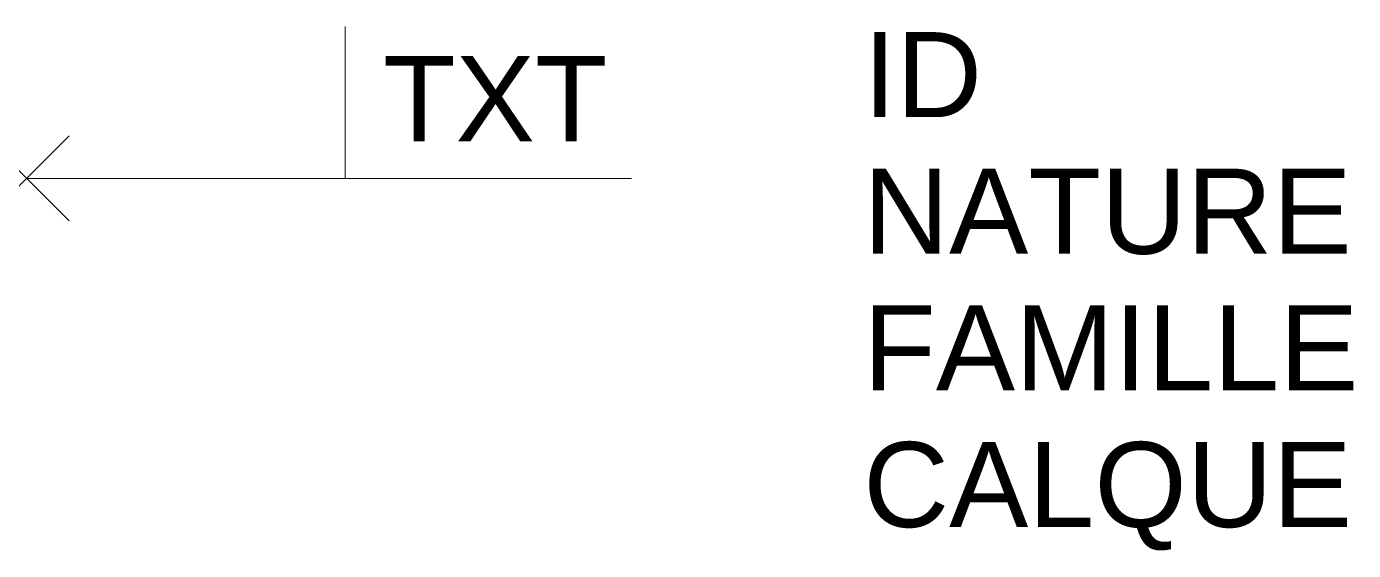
# Model space of a CAD drawing. Header units: metres. Extents: x 0 to 3.12, y -0.87 to 0.36.
import ezdxf

# ---------------------------------------------------------------- set-up
doc = ezdxf.new("R2010")
doc.units = ezdxf.units.M
doc.header["$PDMODE"] = 3
doc.header["$PDSIZE"] = 0.1
doc.linetypes.add('Socle_Continu', pattern=[2.5, 2.5, 0])
doc.layers.add('AMENA_SCI', color=110, linetype='Socle_Continu', lineweight=13, true_color=0x00ff7f)
doc.styles.get("Standard").update_dxf_attribs({"font": 'arial.ttf'})

msp = doc.modelspace()

# ---------------------------------------------------------------- linework, layer by layer
at = {"layer": 'AMENA_SCI', "linetype": 'Socle_Continu'}
msp.add_line((0.7493, 0), (0, 0), dxfattribs=at)
at = {"layer": 'AMENA_SCI', "linetype": 'Socle_Continu', "flags": 128}
msp.add_lwpolyline([(1.4224, 0), (0.7493, 0), (0.7493, 0.357)], dxfattribs=at)
at = {"layer": 'AMENA_SCI', "linetype": 'Socle_Continu'}
msp.add_point((0, 0), dxfattribs=at)

# ---------------------------------------------------------------- texts
at = {"layer": 'AMENA_SCI', "linetype": 'Socle_Continu', "flags": 9}
for tag, p, s in [('ID', (1.9669, 0.144), 'UP_1241'), ('NATURE', (1.9669, -0.1773), 'Texte libre'), ('FAMILLE', (1.9669, -0.4986), 'Aménagement sportif'), ('CALQUE', (1.9669, -0.8199), 'AMENA_SCI')]:
    msp.add_attdef(tag, p, s, height=0.2, dxfattribs=at)
at = {"layer": 'AMENA_SCI', "linetype": 'Socle_Continu'}
msp.add_attdef('TXT', (0.8379, 0.0874), 'Texte libre, toutes informations utiles', height=0.2, dxfattribs=at)

doc.saveas('drawing.dxf')
